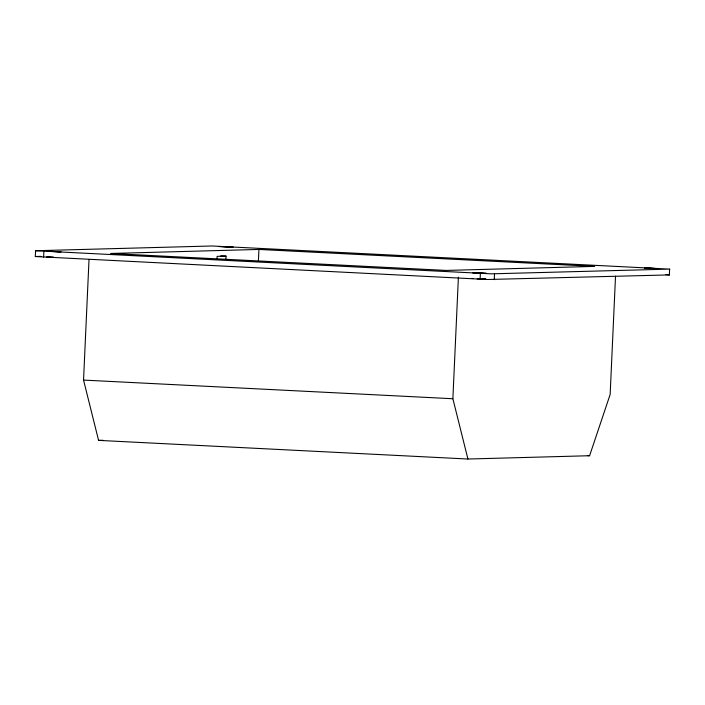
<?xml version="1.0" encoding="UTF-8"?>
<svg xmlns="http://www.w3.org/2000/svg" width="705" height="705" viewBox="0 0 705 705"><rect width="100%" height="100%" fill="white"/><g stroke="black" fill="none" stroke-linecap="round" stroke-linejoin="round"><path stroke-width="1.06" d="M665.978 274.571L669.486 274.906L487.322 279.506L35.25 256.532L35.655 250.724L212.09 245.983L669.75 269.116L491.262 273.84L35.655 250.724M43.613 257.158L43.877 251.368M615.527 276.193L610.151 394.465L589.591 455.721L467.926 459.025L98.585 440.378L83.542 380.083L89.015 259.625M217.034 258.55L217.131 256.356L226.032 256.118L225.882 259.405M258.391 261.467L258.938 249.438L594.694 266.393L446.327 270.429L110.562 253.474L258.938 249.438M467.926 459.025L452.874 398.739L458.4 277.18M480.105 279.198L480.369 273.408M494.267 279.682L494.522 273.892M669.345 274.932L669.609 269.143M35.391 256.514L40.899 256.364M98.585 440.378L102.974 440.264M472.932 278.457L472.015 278.484L472.949 278.59M53.642 257.184L46.715 257.008L53.686 257.457M477.179 278.845L485.904 279.11L482.414 278.836M220.788 255.853L226.032 256.118M83.542 380.083L452.874 398.739M587.388 455.615L589.591 455.721M47.209 251.192L60.877 251.852L47.209 251.192M219.325 246.521L232.985 247.173L219.325 246.521M472.509 272.668L486.168 273.32L472.509 272.668M644.617 267.997L658.285 268.649L644.617 267.997"/></g></svg>
